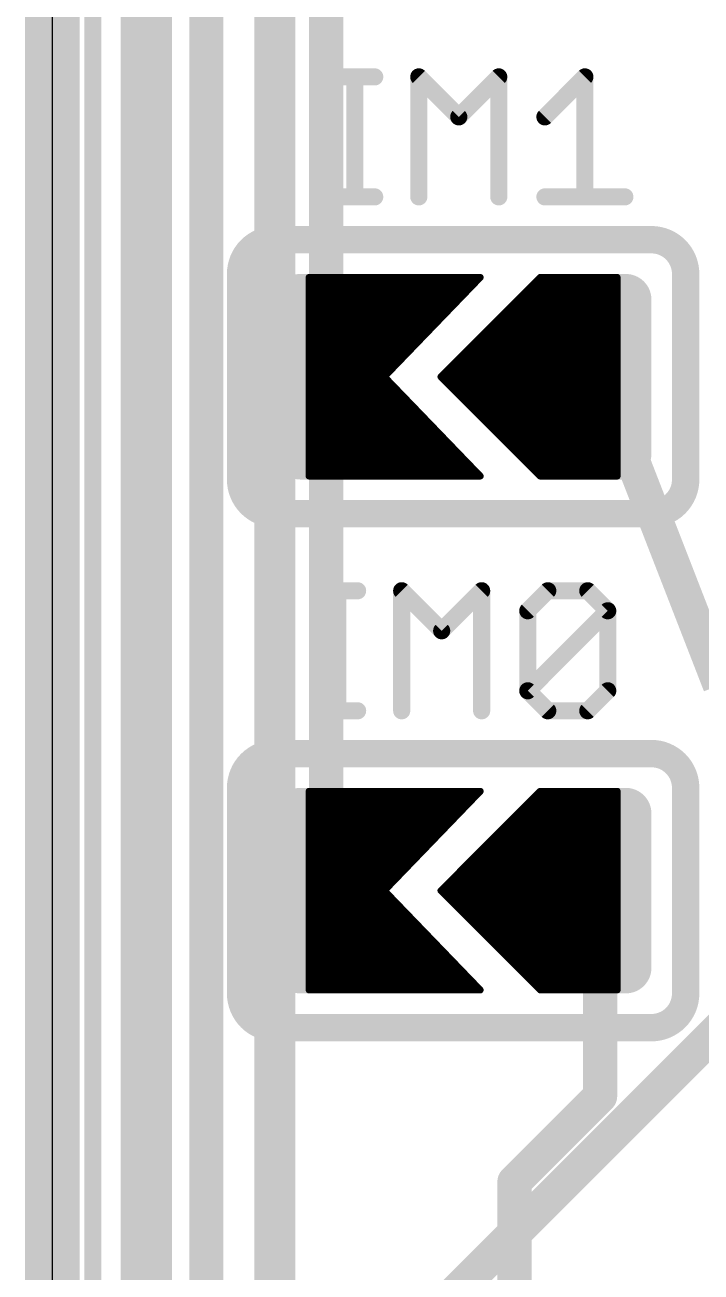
# Model space of a CAD drawing. Extents: x -31.2 to 31.2, y -41.1 to 40.8.
# Drawn here: x -25.6 to -20.59, y -13.75 to -4.5 of the extents above; entities that cross this region are included whole.
import ezdxf

# ---------------------------------------------------------------- set-up
doc = ezdxf.new("R2010")
doc.units = 0
for name, color, linetype in [('1', 12, 'CONTINUOUS'), ('16', 132, 'CONTINUOUS'), ('20', 53, 'CONTINUOUS'), ('21', 40, 'CONTINUOUS'), ('22', 6, 'CONTINUOUS'), ('23', 40, 'CONTINUOUS')]:
    doc.layers.add(name, color=color, linetype=linetype)

# ---------------------------------------------------------------- blocks, each defined once
blk = doc.blocks.new('RECT121920X243840R50')
at = {"const_width": 0.1905}
blk.add_lwpolyline([(0.2858, -0.5715), (0.2858, 0.5715, 0.4142), (0.1905, 0.6668), (-0.1905, 0.6668, 0.4142), (-0.2858, 0.5715), (-0.2858, -0.5715, 0.4142), (-0.1905, -0.6668), (0.1905, -0.6668, 0.4142)], format="xyb", close=True, dxfattribs=at)
blk.add_solid([(-0.2159, -0.5969), (0.2159, -0.5969), (-0.2159, 0.5969), (0.2159, 0.5969)])

msp = doc.modelspace()

# ---------------------------------------------------------------- linework, layer by layer
at = {"layer": '1'}
for points, const_width in [([(-25.4, 40.64), (-25.4, -40.64)], 0.4064), ([(-24.638, -37.592), (-24.638, 13.462)], 0.254), ([(-23.368, -3.175), (-23.368, -7.112)], 0.254), ([(-22.225, -6.3754), (-23.495, -6.3754)], 0.0508), ([(-23.495, -6.3754), (-23.495, -7.8486)], 0.0508), ([(-23.495, -6.4008), (-22.2495, -6.4008)], 0.0508), ([(-22.9362, -7.112), (-22.225, -6.3754)], 0.0508), ([(-22.5171, -7.112), (-21.7805, -6.3754)], 0.0508), ([(-21.8059, -6.4008), (-21.209, -6.4008)], 0.0508), ([(-21.7805, -6.3754), (-21.209, -6.3754)], 0.0508), ([(-21.209, -6.3754), (-21.209, -7.8486)], 0.0508), ([(-23.495, -6.4516), (-22.2986, -6.4516)], 0.0508), ([(-21.8567, -6.4516), (-21.209, -6.4516)], 0.0508), ([(-23.495, -6.5024), (-22.3476, -6.5024)], 0.0508), ([(-23.495, -6.5532), (-22.3967, -6.5532)], 0.0508), ([(-21.9583, -6.5532), (-21.209, -6.5532)], 0.0508), ([(-21.9075, -6.5024), (-21.209, -6.5024)], 0.0508), ([(-23.495, -6.604), (-22.4457, -6.604)], 0.0508), ([(-23.495, -6.6548), (-22.4948, -6.6548)], 0.0508), ([(-22.0599, -6.6548), (-21.209, -6.6548)], 0.0508), ([(-22.0091, -6.604), (-21.209, -6.604)], 0.0508), ([(-23.495, -6.7056), (-22.5438, -6.7056)], 0.0508), ([(-23.495, -6.7564), (-22.5929, -6.7564)], 0.0508), ([(-22.1615, -6.7564), (-21.209, -6.7564)], 0.0508), ([(-22.1107, -6.7056), (-21.209, -6.7056)], 0.0508), ([(-23.495, -6.8072), (-22.6419, -6.8072)], 0.0508), ([(-23.495, -6.858), (-22.691, -6.858)], 0.0508), ([(-22.2631, -6.858), (-21.209, -6.858)], 0.0508), ([(-22.2123, -6.8072), (-21.209, -6.8072)], 0.0508), ([(-23.495, -6.9088), (-22.74, -6.9088)], 0.0508), ([(-23.495, -6.9596), (-22.7891, -6.9596)], 0.0508), ([(-22.3647, -6.9596), (-21.209, -6.9596)], 0.0508), ([(-22.3139, -6.9088), (-21.209, -6.9088)], 0.0508), ([(-23.495, -7.0104), (-22.8381, -7.0104)], 0.0508), ([(-23.368, -7.62), (-23.368, -7.112)], 0.254), ([(-23.368, -7.112), (-23.368, -10.922)], 0.254), ([(-22.4155, -7.0104), (-21.209, -7.0104)], 0.0508), ([(-21.336, -7.112), (-20.447, -9.398)], 0.254), ([(-23.495, -7.0612), (-22.8872, -7.0612)], 0.0508), ([(-23.495, -7.112), (-22.9362, -7.112)], 0.0508), ([(-22.225, -7.8486), (-22.9362, -7.112)], 0.0508), ([(-21.7805, -7.8486), (-22.5171, -7.112)], 0.0508), ([(-22.5171, -7.112), (-21.209, -7.112)], 0.0508), ([(-22.4663, -7.0612), (-21.209, -7.0612)], 0.0508), ([(-23.495, -7.1628), (-22.8872, -7.1628)], 0.0508), ([(-23.495, -7.2136), (-22.8381, -7.2136)], 0.0508), ([(-22.4663, -7.1628), (-21.209, -7.1628)], 0.0508), ([(-22.4155, -7.2136), (-21.209, -7.2136)], 0.0508), ([(-23.495, -7.2644), (-22.7891, -7.2644)], 0.0508), ([(-23.495, -7.3152), (-22.74, -7.3152)], 0.0508), ([(-22.3647, -7.2644), (-21.209, -7.2644)], 0.0508), ([(-22.3139, -7.3152), (-21.209, -7.3152)], 0.0508), ([(-23.495, -7.366), (-22.691, -7.366)], 0.0508), ([(-23.495, -7.4168), (-22.6419, -7.4168)], 0.0508), ([(-22.2631, -7.366), (-21.209, -7.366)], 0.0508), ([(-22.2123, -7.4168), (-21.209, -7.4168)], 0.0508), ([(-23.495, -7.4676), (-22.5929, -7.4676)], 0.0508), ([(-22.1615, -7.4676), (-21.209, -7.4676)], 0.0508), ([(-23.495, -7.5184), (-22.5438, -7.5184)], 0.0508), ([(-23.495, -7.5692), (-22.4948, -7.5692)], 0.0508), ([(-22.1107, -7.5184), (-21.209, -7.5184)], 0.0508), ([(-22.0599, -7.5692), (-21.209, -7.5692)], 0.0508), ([(-23.495, -7.62), (-22.4457, -7.62)], 0.0508), ([(-23.495, -7.6708), (-22.3967, -7.6708)], 0.0508), ([(-22.0091, -7.62), (-21.209, -7.62)], 0.0508), ([(-21.9583, -7.6708), (-21.209, -7.6708)], 0.0508), ([(-23.495, -7.7216), (-22.3476, -7.7216)], 0.0508), ([(-23.495, -7.7724), (-22.2986, -7.7724)], 0.0508), ([(-21.9075, -7.7216), (-21.209, -7.7216)], 0.0508), ([(-21.8567, -7.7724), (-21.209, -7.7724)], 0.0508), ([(-23.495, -7.8232), (-22.2495, -7.8232)], 0.0508), ([(-23.495, -7.8486), (-22.225, -7.8486)], 0.0508), ([(-21.8059, -7.8232), (-21.209, -7.8232)], 0.0508), ([(-21.209, -7.8486), (-21.7805, -7.8486)], 0.0508), ([(-22.225, -10.1854), (-23.495, -10.1854)], 0.0508), ([(-23.495, -10.1854), (-23.495, -11.6586)], 0.0508), ([(-22.9362, -10.922), (-22.225, -10.1854)], 0.0508), ([(-22.5171, -10.922), (-21.7805, -10.1854)], 0.0508), ([(-21.7805, -10.1854), (-21.209, -10.1854)], 0.0508), ([(-21.209, -10.1854), (-21.209, -11.6586)], 0.0508), ([(-23.495, -10.2108), (-22.2495, -10.2108)], 0.0508), ([(-23.495, -10.2616), (-22.2986, -10.2616)], 0.0508), ([(-21.8567, -10.2616), (-21.209, -10.2616)], 0.0508), ([(-21.8059, -10.2108), (-21.209, -10.2108)], 0.0508), ([(-23.495, -10.3124), (-22.3476, -10.3124)], 0.0508), ([(-23.495, -10.3632), (-22.3967, -10.3632)], 0.0508), ([(-21.9583, -10.3632), (-21.209, -10.3632)], 0.0508), ([(-21.9075, -10.3124), (-21.209, -10.3124)], 0.0508), ([(-23.495, -10.414), (-22.4457, -10.414)], 0.0508), ([(-23.495, -10.4648), (-22.4948, -10.4648)], 0.0508), ([(-22.0599, -10.4648), (-21.209, -10.4648)], 0.0508), ([(-22.0091, -10.414), (-21.209, -10.414)], 0.0508), ([(-23.495, -10.5156), (-22.5438, -10.5156)], 0.0508), ([(-22.1107, -10.5156), (-21.209, -10.5156)], 0.0508), ([(-23.495, -10.5664), (-22.5929, -10.5664)], 0.0508), ([(-23.495, -10.6172), (-22.6419, -10.6172)], 0.0508), ([(-22.2123, -10.6172), (-21.209, -10.6172)], 0.0508), ([(-22.1615, -10.5664), (-21.209, -10.5664)], 0.0508), ([(-23.495, -10.668), (-22.691, -10.668)], 0.0508), ([(-23.495, -10.7188), (-22.74, -10.7188)], 0.0508), ([(-22.3139, -10.7188), (-21.209, -10.7188)], 0.0508), ([(-22.2631, -10.668), (-21.209, -10.668)], 0.0508), ([(-23.495, -10.7696), (-22.7891, -10.7696)], 0.0508), ([(-23.495, -10.8204), (-22.8381, -10.8204)], 0.0508), ([(-22.4155, -10.8204), (-21.209, -10.8204)], 0.0508), ([(-22.3647, -10.7696), (-21.209, -10.7696)], 0.0508), ([(-21.336, -10.922), (-21.336, -12.446)], 0.254), ([(-23.495, -10.8712), (-22.8872, -10.8712)], 0.0508), ([(-23.495, -10.922), (-22.9362, -10.922)], 0.0508), ([(-22.225, -11.6586), (-22.9362, -10.922)], 0.0508), ([(-21.7805, -11.6586), (-22.5171, -10.922)], 0.0508), ([(-22.5171, -10.922), (-21.209, -10.922)], 0.0508), ([(-22.4663, -10.8712), (-21.209, -10.8712)], 0.0508), ([(-23.495, -10.9728), (-22.8872, -10.9728)], 0.0508), ([(-23.495, -11.0236), (-22.8381, -11.0236)], 0.0508), ([(-22.4663, -10.9728), (-21.209, -10.9728)], 0.0508), ([(-22.4155, -11.0236), (-21.209, -11.0236)], 0.0508), ([(-23.495, -11.0744), (-22.7891, -11.0744)], 0.0508), ([(-22.3647, -11.0744), (-21.209, -11.0744)], 0.0508), ([(-23.495, -11.1252), (-22.74, -11.1252)], 0.0508), ([(-23.495, -11.176), (-22.691, -11.176)], 0.0508), ([(-22.3139, -11.1252), (-21.209, -11.1252)], 0.0508), ([(-22.2631, -11.176), (-21.209, -11.176)], 0.0508), ([(-23.495, -11.2268), (-22.6419, -11.2268)], 0.0508), ([(-23.495, -11.2776), (-22.5929, -11.2776)], 0.0508), ([(-22.2123, -11.2268), (-21.209, -11.2268)], 0.0508), ([(-22.1615, -11.2776), (-21.209, -11.2776)], 0.0508), ([(-23.495, -11.3284), (-22.5438, -11.3284)], 0.0508), ([(-23.495, -11.3792), (-22.4948, -11.3792)], 0.0508), ([(-22.1107, -11.3284), (-21.209, -11.3284)], 0.0508), ([(-22.0599, -11.3792), (-21.209, -11.3792)], 0.0508), ([(-23.495, -11.43), (-22.4457, -11.43)], 0.0508), ([(-23.495, -11.4808), (-22.3967, -11.4808)], 0.0508), ([(-22.0091, -11.43), (-21.209, -11.43)], 0.0508), ([(-21.9583, -11.4808), (-21.209, -11.4808)], 0.0508), ([(-23.495, -11.5316), (-22.3476, -11.5316)], 0.0508), ([(-23.495, -11.5824), (-22.2986, -11.5824)], 0.0508), ([(-21.9075, -11.5316), (-21.209, -11.5316)], 0.0508), ([(-21.8567, -11.5824), (-21.209, -11.5824)], 0.0508), ([(-23.495, -11.6332), (-22.2495, -11.6332)], 0.0508), ([(-23.495, -11.6586), (-22.225, -11.6586)], 0.0508), ([(-21.8059, -11.6332), (-21.209, -11.6332)], 0.0508), ([(-21.209, -11.6586), (-21.7805, -11.6586)], 0.0508), ([(-21.336, -12.446), (-21.971, -13.081)], 0.254), ([(-21.971, -13.081), (-21.971, -17.907)], 0.254)]:
    msp.add_lwpolyline(points, dxfattribs=dict(at, const_width=const_width))
for points, const_width in [([(-23.495, -6.3627, 1), (-23.495, -6.3881)], 0.0254), ([(-23.4823, -6.3754, 1), (-23.5077, -6.3754)], 0.0254), ([(-23.495, -6.3881, 1), (-23.495, -6.4135)], 0.0254), ([(-22.2495, -6.4135, 1), (-22.2495, -6.3881)], 0.0254), ([(-22.2159, -6.3842, 1), (-22.2341, -6.3666)], 0.0254), ([(-22.225, -6.3881, 1), (-22.225, -6.3627)], 0.0254), ([(-21.8059, -6.3881, 1), (-21.8059, -6.4135)], 0.0254), ([(-21.7805, -6.3627, 1), (-21.7805, -6.3881)], 0.0254), ([(-21.7715, -6.3844, 1), (-21.7895, -6.3664)], 0.0254), ([(-21.1963, -6.3754, 1), (-21.2217, -6.3754)], 0.0254), ([(-21.209, -6.3881, 1), (-21.209, -6.3627)], 0.0254), ([(-21.209, -6.4135, 1), (-21.209, -6.3881)], 0.0254), ([(-23.495, -6.4389, 1), (-23.495, -6.4643)], 0.0254), ([(-22.2986, -6.4643, 1), (-22.2986, -6.4389)], 0.0254), ([(-21.8567, -6.4389, 1), (-21.8567, -6.4643)], 0.0254), ([(-21.209, -6.4643, 1), (-21.209, -6.4389)], 0.0254), ([(-23.495, -6.4897, 1), (-23.495, -6.5151)], 0.0254), ([(-23.495, -6.5405, 1), (-23.495, -6.5659)], 0.0254), ([(-22.3967, -6.5659, 1), (-22.3967, -6.5405)], 0.0254), ([(-22.3476, -6.5151, 1), (-22.3476, -6.4897)], 0.0254), ([(-21.9583, -6.5405, 1), (-21.9583, -6.5659)], 0.0254), ([(-21.9075, -6.4897, 1), (-21.9075, -6.5151)], 0.0254), ([(-21.209, -6.5151, 1), (-21.209, -6.4897)], 0.0254), ([(-21.209, -6.5659, 1), (-21.209, -6.5405)], 0.0254), ([(-23.495, -6.5913, 1), (-23.495, -6.6167)], 0.0254), ([(-23.495, -6.6421, 1), (-23.495, -6.6675)], 0.0254), ([(-22.4948, -6.6675, 1), (-22.4948, -6.6421)], 0.0254), ([(-22.4457, -6.6167, 1), (-22.4457, -6.5913)], 0.0254), ([(-22.0599, -6.6421, 1), (-22.0599, -6.6675)], 0.0254), ([(-22.0091, -6.5913, 1), (-22.0091, -6.6167)], 0.0254), ([(-21.209, -6.6167, 1), (-21.209, -6.5913)], 0.0254), ([(-21.209, -6.6675, 1), (-21.209, -6.6421)], 0.0254), ([(-23.495, -6.6929, 1), (-23.495, -6.7183)], 0.0254), ([(-23.495, -6.7437, 1), (-23.495, -6.7691)], 0.0254), ([(-22.5929, -6.7691, 1), (-22.5929, -6.7437)], 0.0254), ([(-22.5438, -6.7183, 1), (-22.5438, -6.6929)], 0.0254), ([(-22.1615, -6.7437, 1), (-22.1615, -6.7691)], 0.0254), ([(-22.1107, -6.6929, 1), (-22.1107, -6.7183)], 0.0254), ([(-21.209, -6.7183, 1), (-21.209, -6.6929)], 0.0254), ([(-21.209, -6.7691, 1), (-21.209, -6.7437)], 0.0254), ([(-23.495, -6.7945, 1), (-23.495, -6.8199)], 0.0254), ([(-23.495, -6.8453, 1), (-23.495, -6.8707)], 0.0254), ([(-22.691, -6.8707, 1), (-22.691, -6.8453)], 0.0254), ([(-22.6419, -6.8199, 1), (-22.6419, -6.7945)], 0.0254), ([(-22.2631, -6.8453, 1), (-22.2631, -6.8707)], 0.0254), ([(-22.2123, -6.7945, 1), (-22.2123, -6.8199)], 0.0254), ([(-21.209, -6.8199, 1), (-21.209, -6.7945)], 0.0254), ([(-21.209, -6.8707, 1), (-21.209, -6.8453)], 0.0254), ([(-23.495, -6.8961, 1), (-23.495, -6.9215)], 0.0254), ([(-23.495, -6.9469, 1), (-23.495, -6.9723)], 0.0254), ([(-22.7891, -6.9723, 1), (-22.7891, -6.9469)], 0.0254), ([(-22.74, -6.9215, 1), (-22.74, -6.8961)], 0.0254), ([(-22.3647, -6.9469, 1), (-22.3647, -6.9723)], 0.0254), ([(-22.3139, -6.8961, 1), (-22.3139, -6.9215)], 0.0254), ([(-21.209, -6.9215, 1), (-21.209, -6.8961)], 0.0254), ([(-21.209, -6.9723, 1), (-21.209, -6.9469)], 0.0254), ([(-23.495, -6.9977, 1), (-23.495, -7.0231)], 0.0254), ([(-23.3045, -7.112, 1), (-23.4315, -7.112)], 0.127), ([(-23.3045, -7.112, 1), (-23.4315, -7.112)], 0.127), ([(-22.8381, -7.0231, 1), (-22.8381, -6.9977)], 0.0254), ([(-22.4155, -6.9977, 1), (-22.4155, -7.0231)], 0.0254), ([(-21.2768, -7.089, 1), (-21.3952, -7.135)], 0.127), ([(-21.209, -7.0231, 1), (-21.209, -6.9977)], 0.0254), ([(-23.495, -7.0485, 1), (-23.495, -7.0739)], 0.0254), ([(-23.495, -7.0993, 1), (-23.495, -7.1247)], 0.0254), ([(-23.4315, -7.112, 1), (-23.3045, -7.112)], 0.127), ([(-22.9271, -7.1032, 1), (-22.9453, -7.1208)], 0.0254), ([(-22.9453, -7.1032, 1), (-22.9271, -7.1208)], 0.0254), ([(-22.9362, -7.1247, 1), (-22.9362, -7.0993)], 0.0254), ([(-22.8872, -7.0739, 1), (-22.8872, -7.0485)], 0.0254), ([(-22.5081, -7.103, 1), (-22.5261, -7.121)], 0.0254), ([(-22.5171, -7.0993, 1), (-22.5171, -7.1247)], 0.0254), ([(-22.5261, -7.103, 1), (-22.5081, -7.121)], 0.0254), ([(-22.4663, -7.0485, 1), (-22.4663, -7.0739)], 0.0254), ([(-21.209, -7.0739, 1), (-21.209, -7.0485)], 0.0254), ([(-21.209, -7.1247, 1), (-21.209, -7.0993)], 0.0254), ([(-23.495, -7.1501, 1), (-23.495, -7.1755)], 0.0254), ([(-23.495, -7.2009, 1), (-23.495, -7.2263)], 0.0254), ([(-22.8872, -7.1755, 1), (-22.8872, -7.1501)], 0.0254), ([(-22.8381, -7.2263, 1), (-22.8381, -7.2009)], 0.0254), ([(-22.4663, -7.1501, 1), (-22.4663, -7.1755)], 0.0254), ([(-22.4155, -7.2009, 1), (-22.4155, -7.2263)], 0.0254), ([(-21.209, -7.1755, 1), (-21.209, -7.1501)], 0.0254), ([(-21.209, -7.2263, 1), (-21.209, -7.2009)], 0.0254), ([(-23.495, -7.2517, 1), (-23.495, -7.2771)], 0.0254), ([(-23.495, -7.3025, 1), (-23.495, -7.3279)], 0.0254), ([(-22.7891, -7.2771, 1), (-22.7891, -7.2517)], 0.0254), ([(-22.74, -7.3279, 1), (-22.74, -7.3025)], 0.0254), ([(-22.3647, -7.2517, 1), (-22.3647, -7.2771)], 0.0254), ([(-22.3139, -7.3025, 1), (-22.3139, -7.3279)], 0.0254), ([(-21.209, -7.2771, 1), (-21.209, -7.2517)], 0.0254), ([(-21.209, -7.3279, 1), (-21.209, -7.3025)], 0.0254), ([(-23.495, -7.3533, 1), (-23.495, -7.3787)], 0.0254), ([(-23.495, -7.4041, 1), (-23.495, -7.4295)], 0.0254), ([(-22.691, -7.3787, 1), (-22.691, -7.3533)], 0.0254), ([(-22.6419, -7.4295, 1), (-22.6419, -7.4041)], 0.0254), ([(-22.2631, -7.3533, 1), (-22.2631, -7.3787)], 0.0254), ([(-22.2123, -7.4041, 1), (-22.2123, -7.4295)], 0.0254), ([(-21.209, -7.3787, 1), (-21.209, -7.3533)], 0.0254), ([(-21.209, -7.4295, 1), (-21.209, -7.4041)], 0.0254), ([(-23.495, -7.4549, 1), (-23.495, -7.4803)], 0.0254), ([(-22.5929, -7.4803, 1), (-22.5929, -7.4549)], 0.0254), ([(-22.1615, -7.4549, 1), (-22.1615, -7.4803)], 0.0254), ([(-21.209, -7.4803, 1), (-21.209, -7.4549)], 0.0254), ([(-23.495, -7.5057, 1), (-23.495, -7.5311)], 0.0254), ([(-23.495, -7.5565, 1), (-23.495, -7.5819)], 0.0254), ([(-23.4315, -7.62, 1), (-23.3045, -7.62)], 0.127), ([(-22.5438, -7.5311, 1), (-22.5438, -7.5057)], 0.0254), ([(-22.4948, -7.5819, 1), (-22.4948, -7.5565)], 0.0254), ([(-22.1107, -7.5057, 1), (-22.1107, -7.5311)], 0.0254), ([(-22.0599, -7.5565, 1), (-22.0599, -7.5819)], 0.0254), ([(-21.209, -7.5311, 1), (-21.209, -7.5057)], 0.0254), ([(-21.209, -7.5819, 1), (-21.209, -7.5565)], 0.0254), ([(-23.495, -7.6073, 1), (-23.495, -7.6327)], 0.0254), ([(-23.495, -7.6581, 1), (-23.495, -7.6835)], 0.0254), ([(-22.4457, -7.6327, 1), (-22.4457, -7.6073)], 0.0254), ([(-22.3967, -7.6835, 1), (-22.3967, -7.6581)], 0.0254), ([(-22.0091, -7.6073, 1), (-22.0091, -7.6327)], 0.0254), ([(-21.9583, -7.6581, 1), (-21.9583, -7.6835)], 0.0254), ([(-21.209, -7.6327, 1), (-21.209, -7.6073)], 0.0254), ([(-21.209, -7.6835, 1), (-21.209, -7.6581)], 0.0254), ([(-23.495, -7.7089, 1), (-23.495, -7.7343)], 0.0254), ([(-23.495, -7.7597, 1), (-23.495, -7.7851)], 0.0254), ([(-22.3476, -7.7343, 1), (-22.3476, -7.7089)], 0.0254), ([(-22.2986, -7.7851, 1), (-22.2986, -7.7597)], 0.0254), ([(-21.9075, -7.7089, 1), (-21.9075, -7.7343)], 0.0254), ([(-21.8567, -7.7597, 1), (-21.8567, -7.7851)], 0.0254), ([(-21.209, -7.7343, 1), (-21.209, -7.7089)], 0.0254), ([(-21.209, -7.7851, 1), (-21.209, -7.7597)], 0.0254), ([(-23.495, -7.8105, 1), (-23.495, -7.8359)], 0.0254), ([(-23.495, -7.8359, 1), (-23.495, -7.8613)], 0.0254), ([(-23.5077, -7.8486, 1), (-23.4823, -7.8486)], 0.0254), ([(-22.2495, -7.8359, 1), (-22.2495, -7.8105)], 0.0254), ([(-22.2341, -7.8574, 1), (-22.2159, -7.8398)], 0.0254), ([(-22.225, -7.8613, 1), (-22.225, -7.8359)], 0.0254), ([(-21.8059, -7.8105, 1), (-21.8059, -7.8359)], 0.0254), ([(-21.7805, -7.8359, 1), (-21.7805, -7.8613)], 0.0254), ([(-21.7895, -7.8576, 1), (-21.7715, -7.8396)], 0.0254), ([(-21.2217, -7.8486, 1), (-21.1963, -7.8486)], 0.0254), ([(-21.209, -7.8359, 1), (-21.209, -7.8105)], 0.0254), ([(-21.209, -7.8613, 1), (-21.209, -7.8359)], 0.0254), ([(-23.495, -10.1727, 1), (-23.495, -10.1981)], 0.0254), ([(-23.4823, -10.1854, 1), (-23.5077, -10.1854)], 0.0254), ([(-22.2159, -10.1942, 1), (-22.2341, -10.1766)], 0.0254), ([(-22.225, -10.1981, 1), (-22.225, -10.1727)], 0.0254), ([(-21.7805, -10.1727, 1), (-21.7805, -10.1981)], 0.0254), ([(-21.7715, -10.1944, 1), (-21.7895, -10.1764)], 0.0254), ([(-21.1963, -10.1854, 1), (-21.2217, -10.1854)], 0.0254), ([(-21.209, -10.1981, 1), (-21.209, -10.1727)], 0.0254), ([(-23.495, -10.1981, 1), (-23.495, -10.2235)], 0.0254), ([(-23.495, -10.2489, 1), (-23.495, -10.2743)], 0.0254), ([(-22.2986, -10.2743, 1), (-22.2986, -10.2489)], 0.0254), ([(-22.2495, -10.2235, 1), (-22.2495, -10.1981)], 0.0254), ([(-21.8567, -10.2489, 1), (-21.8567, -10.2743)], 0.0254), ([(-21.8059, -10.1981, 1), (-21.8059, -10.2235)], 0.0254), ([(-21.209, -10.2235, 1), (-21.209, -10.1981)], 0.0254), ([(-21.209, -10.2743, 1), (-21.209, -10.2489)], 0.0254), ([(-23.495, -10.2997, 1), (-23.495, -10.3251)], 0.0254), ([(-23.495, -10.3505, 1), (-23.495, -10.3759)], 0.0254), ([(-22.3967, -10.3759, 1), (-22.3967, -10.3505)], 0.0254), ([(-22.3476, -10.3251, 1), (-22.3476, -10.2997)], 0.0254), ([(-21.9583, -10.3505, 1), (-21.9583, -10.3759)], 0.0254), ([(-21.9075, -10.2997, 1), (-21.9075, -10.3251)], 0.0254), ([(-21.209, -10.3251, 1), (-21.209, -10.2997)], 0.0254), ([(-21.209, -10.3759, 1), (-21.209, -10.3505)], 0.0254), ([(-23.495, -10.4013, 1), (-23.495, -10.4267)], 0.0254), ([(-23.495, -10.4521, 1), (-23.495, -10.4775)], 0.0254), ([(-22.4948, -10.4775, 1), (-22.4948, -10.4521)], 0.0254), ([(-22.4457, -10.4267, 1), (-22.4457, -10.4013)], 0.0254), ([(-22.0599, -10.4521, 1), (-22.0599, -10.4775)], 0.0254), ([(-22.0091, -10.4013, 1), (-22.0091, -10.4267)], 0.0254), ([(-21.209, -10.4267, 1), (-21.209, -10.4013)], 0.0254), ([(-21.209, -10.4775, 1), (-21.209, -10.4521)], 0.0254), ([(-23.495, -10.5029, 1), (-23.495, -10.5283)], 0.0254), ([(-22.5438, -10.5283, 1), (-22.5438, -10.5029)], 0.0254), ([(-22.1107, -10.5029, 1), (-22.1107, -10.5283)], 0.0254), ([(-21.209, -10.5283, 1), (-21.209, -10.5029)], 0.0254), ([(-23.495, -10.5537, 1), (-23.495, -10.5791)], 0.0254), ([(-23.495, -10.6045, 1), (-23.495, -10.6299)], 0.0254), ([(-22.6419, -10.6299, 1), (-22.6419, -10.6045)], 0.0254), ([(-22.5929, -10.5791, 1), (-22.5929, -10.5537)], 0.0254), ([(-22.2123, -10.6045, 1), (-22.2123, -10.6299)], 0.0254), ([(-22.1615, -10.5537, 1), (-22.1615, -10.5791)], 0.0254), ([(-21.209, -10.5791, 1), (-21.209, -10.5537)], 0.0254), ([(-21.209, -10.6299, 1), (-21.209, -10.6045)], 0.0254), ([(-23.495, -10.6553, 1), (-23.495, -10.6807)], 0.0254), ([(-23.495, -10.7061, 1), (-23.495, -10.7315)], 0.0254), ([(-22.74, -10.7315, 1), (-22.74, -10.7061)], 0.0254), ([(-22.691, -10.6807, 1), (-22.691, -10.6553)], 0.0254), ([(-22.3139, -10.7061, 1), (-22.3139, -10.7315)], 0.0254), ([(-22.2631, -10.6553, 1), (-22.2631, -10.6807)], 0.0254), ([(-21.209, -10.6807, 1), (-21.209, -10.6553)], 0.0254), ([(-21.209, -10.7315, 1), (-21.209, -10.7061)], 0.0254), ([(-23.495, -10.7569, 1), (-23.495, -10.7823)], 0.0254), ([(-23.495, -10.8077, 1), (-23.495, -10.8331)], 0.0254), ([(-22.8381, -10.8331, 1), (-22.8381, -10.8077)], 0.0254), ([(-22.7891, -10.7823, 1), (-22.7891, -10.7569)], 0.0254), ([(-22.4155, -10.8077, 1), (-22.4155, -10.8331)], 0.0254), ([(-22.3647, -10.7569, 1), (-22.3647, -10.7823)], 0.0254), ([(-21.2725, -10.922, 1), (-21.3995, -10.922)], 0.127), ([(-21.209, -10.7823, 1), (-21.209, -10.7569)], 0.0254), ([(-21.209, -10.8331, 1), (-21.209, -10.8077)], 0.0254), ([(-23.495, -10.8585, 1), (-23.495, -10.8839)], 0.0254), ([(-23.495, -10.9093, 1), (-23.495, -10.9347)], 0.0254), ([(-23.4315, -10.922, 1), (-23.3045, -10.922)], 0.127), ([(-22.9271, -10.9132, 1), (-22.9453, -10.9308)], 0.0254), ([(-22.9453, -10.9132, 1), (-22.9271, -10.9308)], 0.0254), ([(-22.9362, -10.9347, 1), (-22.9362, -10.9093)], 0.0254), ([(-22.8872, -10.8839, 1), (-22.8872, -10.8585)], 0.0254), ([(-22.5081, -10.913, 1), (-22.5261, -10.931)], 0.0254), ([(-22.5171, -10.9093, 1), (-22.5171, -10.9347)], 0.0254), ([(-22.5261, -10.913, 1), (-22.5081, -10.931)], 0.0254), ([(-22.4663, -10.8585, 1), (-22.4663, -10.8839)], 0.0254), ([(-21.209, -10.8839, 1), (-21.209, -10.8585)], 0.0254), ([(-21.209, -10.9347, 1), (-21.209, -10.9093)], 0.0254), ([(-23.495, -10.9601, 1), (-23.495, -10.9855)], 0.0254), ([(-23.495, -11.0109, 1), (-23.495, -11.0363)], 0.0254), ([(-22.8872, -10.9855, 1), (-22.8872, -10.9601)], 0.0254), ([(-22.8381, -11.0363, 1), (-22.8381, -11.0109)], 0.0254), ([(-22.4663, -10.9601, 1), (-22.4663, -10.9855)], 0.0254), ([(-22.4155, -11.0109, 1), (-22.4155, -11.0363)], 0.0254), ([(-21.209, -10.9855, 1), (-21.209, -10.9601)], 0.0254), ([(-21.209, -11.0363, 1), (-21.209, -11.0109)], 0.0254), ([(-23.495, -11.0617, 1), (-23.495, -11.0871)], 0.0254), ([(-22.7891, -11.0871, 1), (-22.7891, -11.0617)], 0.0254), ([(-22.3647, -11.0617, 1), (-22.3647, -11.0871)], 0.0254), ([(-21.209, -11.0871, 1), (-21.209, -11.0617)], 0.0254), ([(-23.495, -11.1125, 1), (-23.495, -11.1379)], 0.0254), ([(-23.495, -11.1633, 1), (-23.495, -11.1887)], 0.0254), ([(-22.74, -11.1379, 1), (-22.74, -11.1125)], 0.0254), ([(-22.691, -11.1887, 1), (-22.691, -11.1633)], 0.0254), ([(-22.3139, -11.1125, 1), (-22.3139, -11.1379)], 0.0254), ([(-22.2631, -11.1633, 1), (-22.2631, -11.1887)], 0.0254), ([(-21.209, -11.1379, 1), (-21.209, -11.1125)], 0.0254), ([(-21.209, -11.1887, 1), (-21.209, -11.1633)], 0.0254), ([(-23.495, -11.2141, 1), (-23.495, -11.2395)], 0.0254), ([(-23.495, -11.2649, 1), (-23.495, -11.2903)], 0.0254), ([(-22.6419, -11.2395, 1), (-22.6419, -11.2141)], 0.0254), ([(-22.5929, -11.2903, 1), (-22.5929, -11.2649)], 0.0254), ([(-22.2123, -11.2141, 1), (-22.2123, -11.2395)], 0.0254), ([(-22.1615, -11.2649, 1), (-22.1615, -11.2903)], 0.0254), ([(-21.209, -11.2395, 1), (-21.209, -11.2141)], 0.0254), ([(-21.209, -11.2903, 1), (-21.209, -11.2649)], 0.0254), ([(-23.495, -11.3157, 1), (-23.495, -11.3411)], 0.0254), ([(-23.495, -11.3665, 1), (-23.495, -11.3919)], 0.0254), ([(-22.5438, -11.3411, 1), (-22.5438, -11.3157)], 0.0254), ([(-22.4948, -11.3919, 1), (-22.4948, -11.3665)], 0.0254), ([(-22.1107, -11.3157, 1), (-22.1107, -11.3411)], 0.0254), ([(-22.0599, -11.3665, 1), (-22.0599, -11.3919)], 0.0254), ([(-21.209, -11.3411, 1), (-21.209, -11.3157)], 0.0254), ([(-21.209, -11.3919, 1), (-21.209, -11.3665)], 0.0254), ([(-23.495, -11.4173, 1), (-23.495, -11.4427)], 0.0254), ([(-23.495, -11.4681, 1), (-23.495, -11.4935)], 0.0254), ([(-22.4457, -11.4427, 1), (-22.4457, -11.4173)], 0.0254), ([(-22.3967, -11.4935, 1), (-22.3967, -11.4681)], 0.0254), ([(-22.0091, -11.4173, 1), (-22.0091, -11.4427)], 0.0254), ([(-21.9583, -11.4681, 1), (-21.9583, -11.4935)], 0.0254), ([(-21.209, -11.4427, 1), (-21.209, -11.4173)], 0.0254), ([(-21.209, -11.4935, 1), (-21.209, -11.4681)], 0.0254), ([(-23.495, -11.5189, 1), (-23.495, -11.5443)], 0.0254), ([(-23.495, -11.5697, 1), (-23.495, -11.5951)], 0.0254), ([(-22.3476, -11.5443, 1), (-22.3476, -11.5189)], 0.0254), ([(-22.2986, -11.5951, 1), (-22.2986, -11.5697)], 0.0254), ([(-21.9075, -11.5189, 1), (-21.9075, -11.5443)], 0.0254), ([(-21.8567, -11.5697, 1), (-21.8567, -11.5951)], 0.0254), ([(-21.209, -11.5443, 1), (-21.209, -11.5189)], 0.0254), ([(-21.209, -11.5951, 1), (-21.209, -11.5697)], 0.0254), ([(-23.495, -11.6205, 1), (-23.495, -11.6459)], 0.0254), ([(-23.495, -11.6459, 1), (-23.495, -11.6713)], 0.0254), ([(-23.5077, -11.6586, 1), (-23.4823, -11.6586)], 0.0254), ([(-22.2495, -11.6459, 1), (-22.2495, -11.6205)], 0.0254), ([(-22.2341, -11.6674, 1), (-22.2159, -11.6498)], 0.0254), ([(-22.225, -11.6713, 1), (-22.225, -11.6459)], 0.0254), ([(-21.8059, -11.6205, 1), (-21.8059, -11.6459)], 0.0254), ([(-21.7805, -11.6459, 1), (-21.7805, -11.6713)], 0.0254), ([(-21.7895, -11.6676, 1), (-21.7715, -11.6496)], 0.0254), ([(-21.2217, -11.6586, 1), (-21.1963, -11.6586)], 0.0254), ([(-21.209, -11.6459, 1), (-21.209, -11.6205)], 0.0254), ([(-21.209, -11.6713, 1), (-21.209, -11.6459)], 0.0254), ([(-21.3995, -12.446, 1), (-21.2725, -12.446)], 0.127), ([(-21.2911, -12.4909, 1), (-21.3809, -12.4011)], 0.127), ([(-21.9075, -13.081, 1), (-22.0345, -13.081)], 0.127), ([(-22.0159, -13.0361, 1), (-21.9261, -13.1259)], 0.127)]:
    msp.add_lwpolyline(points, format="xyb", dxfattribs=dict(at, const_width=const_width))
at = {"layer": '16'}
for points, const_width in [([(-25.4, 40.386), (-25.4, -40.894)], 0.4064), ([(-24.765, 30.099), (-24.765, -21.463)], 0.254), ([(-24.257, 29.845), (-24.257, -21.082)], 0.254), ([(-23.749, -18.542), (-23.749, -4.13)], 0.3048), ([(-22.86, -14.351), (-19.431, -10.922)], 0.254)]:
    msp.add_lwpolyline(points, dxfattribs=dict(at, const_width=const_width))
at = {"layer": '20'}
msp.add_line((-25.4, 35.56), (-25.4, -35.56), dxfattribs=at)
at = {"layer": '21'}
for points, const_width in [([(-23.3045, -4.8887), (-23.0079, -4.8887)], 0.127), ([(-23.1562, -5.7785), (-23.1562, -4.8887)], 0.127), ([(-22.6808, -5.7785), (-22.6808, -4.8887)], 0.127), ([(-22.6808, -4.8887), (-22.3842, -5.1853)], 0.127), ([(-22.3842, -5.1853), (-22.0877, -4.8887)], 0.127), ([(-22.0877, -4.8887), (-22.0877, -5.7785)], 0.127), ([(-21.7453, -5.1853), (-21.4487, -4.8887)], 0.127), ([(-21.4487, -4.8887), (-21.4487, -5.7785)], 0.127), ([(-23.3045, -5.7785), (-23.0079, -5.7785)], 0.127), ([(-21.7453, -5.7785), (-21.1521, -5.7785)], 0.127), ([(-23.749, -6.096), (-20.955, -6.096)], 0.2032), ([(-24.003, -6.35), (-24.003, -7.874)], 0.2032), ([(-20.701, -6.35), (-20.701, -7.874)], 0.2032), ([(-20.955, -8.128), (-23.749, -8.128)], 0.2032), ([(-23.4315, -8.6987), (-23.1349, -8.6987)], 0.127), ([(-23.2832, -9.5885), (-23.2832, -8.6987)], 0.127), ([(-22.8078, -9.5885), (-22.8078, -8.6987)], 0.127), ([(-22.8078, -8.6987), (-22.5112, -8.9953)], 0.127), ([(-22.5112, -8.9953), (-22.2147, -8.6987)], 0.127), ([(-22.2147, -8.6987), (-22.2147, -9.5885)], 0.127), ([(-21.8723, -8.847), (-21.724, -8.6987)], 0.127), ([(-21.724, -8.6987), (-21.4274, -8.6987)], 0.127), ([(-21.4274, -8.6987), (-21.2791, -8.847)], 0.127), ([(-21.8723, -9.4402), (-21.8723, -8.847)], 0.127), ([(-21.8723, -9.4402), (-21.2791, -8.847)], 0.127), ([(-21.2791, -8.847), (-21.2791, -9.4402)], 0.127), ([(-21.724, -9.5885), (-21.8723, -9.4402)], 0.127), ([(-21.2791, -9.4402), (-21.4274, -9.5885)], 0.127), ([(-23.4315, -9.5885), (-23.1349, -9.5885)], 0.127), ([(-21.4274, -9.5885), (-21.724, -9.5885)], 0.127), ([(-23.749, -9.906), (-20.955, -9.906)], 0.2032), ([(-24.003, -10.16), (-24.003, -11.684)], 0.2032), ([(-20.701, -10.16), (-20.701, -11.684)], 0.2032), ([(-20.955, -11.938), (-23.749, -11.938)], 0.2032)]:
    msp.add_lwpolyline(points, dxfattribs=dict(at, const_width=const_width))
for points, const_width in [([(-23.3045, -4.857, 1), (-23.3045, -4.9205)], 0.0635), ([(-23.1245, -4.8887, 1), (-23.188, -4.8887)], 0.0635), ([(-23.0079, -4.9205, 1), (-23.0079, -4.857)], 0.0635), ([(-22.6491, -4.8887, 1), (-22.7126, -4.8887)], 0.0635), ([(-22.6584, -4.8663, 1), (-22.7033, -4.9112)], 0.0635), ([(-22.0559, -4.8887, 1), (-22.1194, -4.8887)], 0.0635), ([(-22.0652, -4.9112, 1), (-22.1101, -4.8663)], 0.0635), ([(-21.417, -4.8887, 1), (-21.4805, -4.8887)], 0.0635), ([(-21.4263, -4.9112, 1), (-21.4712, -4.8663)], 0.0635), ([(-22.4067, -5.1629, 1), (-22.3618, -5.2078)], 0.0635), ([(-22.4067, -5.2078, 1), (-22.3618, -5.1629)], 0.0635), ([(-21.7678, -5.1629, 1), (-21.7229, -5.2078)], 0.0635), ([(-23.3045, -5.7468, 1), (-23.3045, -5.8102)], 0.0635), ([(-23.0079, -5.8102, 1), (-23.0079, -5.7468)], 0.0635), ([(-21.7453, -5.7468, 1), (-21.7453, -5.8102)], 0.0635), ([(-21.1521, -5.8102, 1), (-21.1521, -5.7468)], 0.0635), ([(-23.188, -5.7785, 1), (-23.1245, -5.7785)], 0.0635), ([(-22.7126, -5.7785, 1), (-22.6491, -5.7785)], 0.0635), ([(-22.1194, -5.7785, 1), (-22.0559, -5.7785)], 0.0635), ([(-21.4805, -5.7785, 1), (-21.417, -5.7785)], 0.0635), ([(-23.749, -6.096, 0.4142), (-24.003, -6.35)], 0.2032), ([(-23.749, -6.0452, 1), (-23.749, -6.1468)], 0.1016), ([(-23.749, -6.1468, 1), (-23.749, -6.0452)], 0.1016), ([(-20.701, -6.35, 0.4142), (-20.955, -6.096)], 0.2032), ([(-20.955, -6.0452, 1), (-20.955, -6.1468)], 0.1016), ([(-20.955, -6.1468, 1), (-20.955, -6.0452)], 0.1016), ([(-23.9522, -6.35, 1), (-24.0538, -6.35)], 0.1016), ([(-20.6502, -6.35, 1), (-20.7518, -6.35)], 0.1016), ([(-24.0538, -6.35, 1), (-23.9522, -6.35)], 0.1016), ([(-20.7518, -6.35, 1), (-20.6502, -6.35)], 0.1016), ([(-24.003, -7.874, 0.4142), (-23.749, -8.128)], 0.2032), ([(-23.9522, -7.874, 1), (-24.0538, -7.874)], 0.1016), ([(-24.0538, -7.874, 1), (-23.9522, -7.874)], 0.1016), ([(-20.955, -8.128, 0.4142), (-20.701, -7.874)], 0.2032), ([(-20.6502, -7.874, 1), (-20.7518, -7.874)], 0.1016), ([(-20.7518, -7.874, 1), (-20.6502, -7.874)], 0.1016), ([(-23.749, -8.0772, 1), (-23.749, -8.1788)], 0.1016), ([(-23.749, -8.1788, 1), (-23.749, -8.0772)], 0.1016), ([(-20.955, -8.0772, 1), (-20.955, -8.1788)], 0.1016), ([(-20.955, -8.1788, 1), (-20.955, -8.0772)], 0.1016), ([(-23.4315, -8.667, 1), (-23.4315, -8.7305)], 0.0635), ([(-23.2515, -8.6987, 1), (-23.315, -8.6987)], 0.0635), ([(-23.1349, -8.7305, 1), (-23.1349, -8.667)], 0.0635), ([(-22.7761, -8.6987, 1), (-22.8396, -8.6987)], 0.0635), ([(-22.7854, -8.6763, 1), (-22.8303, -8.7212)], 0.0635), ([(-22.1829, -8.6987, 1), (-22.2464, -8.6987)], 0.0635), ([(-22.1922, -8.7212, 1), (-22.2371, -8.6763)], 0.0635), ([(-21.724, -8.667, 1), (-21.724, -8.7305)], 0.0635), ([(-21.7016, -8.7212, 1), (-21.7465, -8.6763)], 0.0635), ([(-21.405, -8.6763, 1), (-21.4499, -8.7212)], 0.0635), ([(-21.4274, -8.7305, 1), (-21.4274, -8.667)], 0.0635), ([(-21.8406, -8.847, 1), (-21.9041, -8.847)], 0.0635), ([(-21.2474, -8.847, 1), (-21.3109, -8.847)], 0.0635), ([(-21.2567, -8.8695, 1), (-21.3016, -8.8246)], 0.0635), ([(-21.8948, -8.8246, 1), (-21.8499, -8.8695)], 0.0635), ([(-21.3016, -8.8695, 1), (-21.2567, -8.8246)], 0.0635), ([(-22.5337, -8.9729, 1), (-22.4888, -9.0178)], 0.0635), ([(-22.5337, -9.0178, 1), (-22.4888, -8.9729)], 0.0635), ([(-21.8499, -9.4178, 1), (-21.8948, -9.4627)], 0.0635), ([(-21.8948, -9.4178, 1), (-21.8499, -9.4627)], 0.0635), ([(-21.9041, -9.4402, 1), (-21.8406, -9.4402)], 0.0635), ([(-21.3109, -9.4402, 1), (-21.2474, -9.4402)], 0.0635), ([(-21.2567, -9.4627, 1), (-21.3016, -9.4178)], 0.0635), ([(-23.4315, -9.5567, 1), (-23.4315, -9.6203)], 0.0635), ([(-23.315, -9.5885, 1), (-23.2515, -9.5885)], 0.0635), ([(-23.1349, -9.6203, 1), (-23.1349, -9.5567)], 0.0635), ([(-22.8396, -9.5885, 1), (-22.7761, -9.5885)], 0.0635), ([(-22.2464, -9.5885, 1), (-22.1829, -9.5885)], 0.0635), ([(-21.724, -9.5567, 1), (-21.724, -9.6203)], 0.0635), ([(-21.7465, -9.611, 1), (-21.7016, -9.566)], 0.0635), ([(-21.4499, -9.566, 1), (-21.405, -9.611)], 0.0635), ([(-21.4274, -9.6203, 1), (-21.4274, -9.5567)], 0.0635), ([(-23.749, -9.906, 0.4142), (-24.003, -10.16)], 0.2032), ([(-23.749, -9.8552, 1), (-23.749, -9.9568)], 0.1016), ([(-23.749, -9.9568, 1), (-23.749, -9.8552)], 0.1016), ([(-20.701, -10.16, 0.4142), (-20.955, -9.906)], 0.2032), ([(-20.955, -9.8552, 1), (-20.955, -9.9568)], 0.1016), ([(-20.955, -9.9568, 1), (-20.955, -9.8552)], 0.1016), ([(-23.9522, -10.16, 1), (-24.0538, -10.16)], 0.1016), ([(-20.6502, -10.16, 1), (-20.7518, -10.16)], 0.1016), ([(-24.0538, -10.16, 1), (-23.9522, -10.16)], 0.1016), ([(-20.7518, -10.16, 1), (-20.6502, -10.16)], 0.1016), ([(-24.003, -11.684, 0.4142), (-23.749, -11.938)], 0.2032), ([(-23.9522, -11.684, 1), (-24.0538, -11.684)], 0.1016), ([(-24.0538, -11.684, 1), (-23.9522, -11.684)], 0.1016), ([(-20.955, -11.938, 0.4142), (-20.701, -11.684)], 0.2032), ([(-20.6502, -11.684, 1), (-20.7518, -11.684)], 0.1016), ([(-20.7518, -11.684, 1), (-20.6502, -11.684)], 0.1016), ([(-23.749, -11.8872, 1), (-23.749, -11.9888)], 0.1016), ([(-23.749, -11.9888, 1), (-23.749, -11.8872)], 0.1016), ([(-20.955, -11.8872, 1), (-20.955, -11.9888)], 0.1016), ([(-20.955, -11.9888, 1), (-20.955, -11.8872)], 0.1016)]:
    msp.add_lwpolyline(points, format="xyb", dxfattribs=dict(at, const_width=const_width))
at = {"layer": '22', "const_width": 0.127}
msp.add_lwpolyline([(-25.1, 34.54), (-25.1, -34.86)], dxfattribs=at)
at = {"layer": '23'}
for p in [(-22.352, -7.112), (-22.352, -10.922)]:
    msp.add_point(p, dxfattribs=at)

# ---------------------------------------------------------------- block references
at = {"layer": '1', "rotation": 180}
for p in [(-23.368, -7.112), (-21.336, -7.112), (-23.368, -10.922), (-21.336, -10.922)]:
    msp.add_blockref('RECT121920X243840R50', p, dxfattribs=at)

doc.saveas('drawing.dxf')
